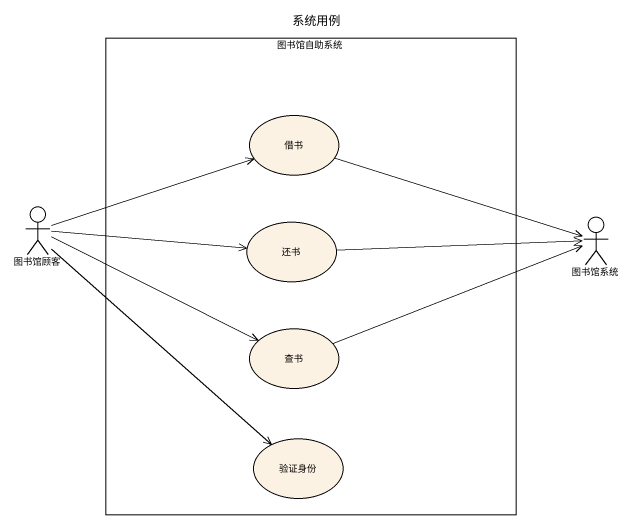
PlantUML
@startuml
title 系统用例
rectangle 图书馆自助系统 {
  usecase 借书
  usecase 还书
  usecase 查书
  usecase 验证身份
}
actor 图书馆顾客
actor 图书馆系统
借书 -right-> 图书馆系统
图书馆顾客 -right-> 借书
图书馆顾客 -right-> 还书
图书馆顾客 -right-> 查书
图书馆顾客 --> 验证身份
还书 -right-> 图书馆系统
查书 -right-> 图书馆系统
@enduml
